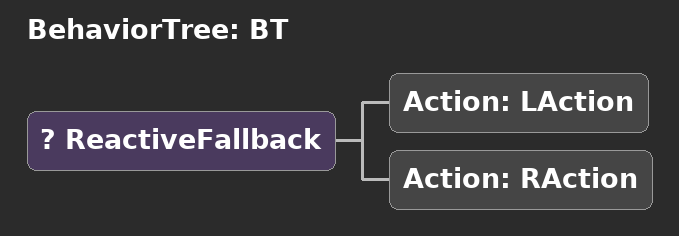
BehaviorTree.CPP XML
<?xml version="1.0"?>
<root main_tree_to_execute="BT">
    <BehaviorTree ID="BT">
        <ReactiveFallback>
            <Action ID="LAction"/>
            <Action ID="RAction"/>
        </ReactiveFallback>
    </BehaviorTree>
</root>
